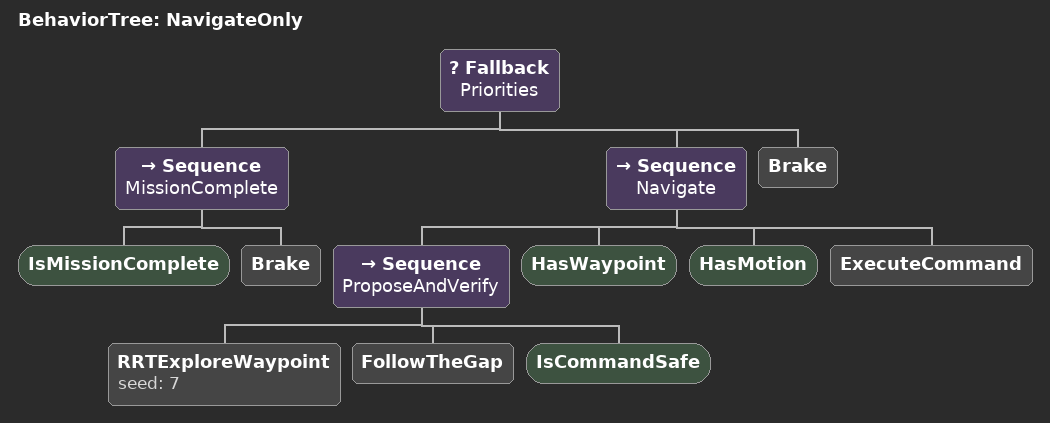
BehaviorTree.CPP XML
<?xml version="1.0" encoding="UTF-8"?>
<!--
  Arm "navigate_only": neither Retry nor the Escape rung. The planner, driver
  and safety gate are unchanged, and the terminal Brake still stops the robot
  whenever Navigate fails.
-->
<root main_tree_to_execute="NavigateOnly">
  <BehaviorTree ID="NavigateOnly">
    <Fallback name="Priorities">

      <Sequence name="MissionComplete">
        <IsMissionComplete/>
        <Brake/>
      </Sequence>

      <Sequence name="Navigate">
        <Sequence name="ProposeAndVerify">
          <RRTExploreWaypoint seed="7"/>
          <FollowTheGap/>
          <IsCommandSafe/>
        </Sequence>
        <HasWaypoint/>
        <HasMotion/>
        <ExecuteCommand/>
      </Sequence>

      <Brake/>
    </Fallback>
  </BehaviorTree>
</root>
